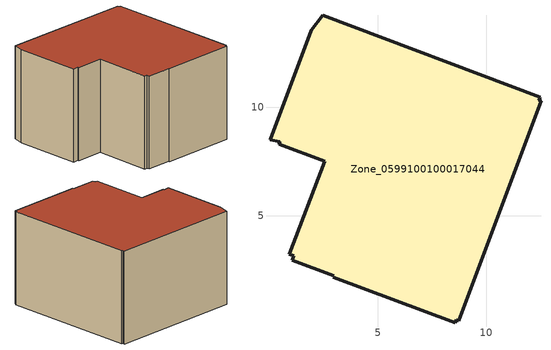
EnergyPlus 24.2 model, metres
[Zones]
Zone_0599100100017044
 floor ground (C_G): 12.44,10.34 12.54,10.3 8.73,0.14 8.62,0.18 8.57,0.04 2.93,2.15 2.95,2.22 1.04,2.92 1.11,3.14 0.91,3.21 2.54,7.51 0.44,8.29 0.47,8.4 0.01,8.5 1.93,13.56 2.45,14.26 12.5,10.48 z0
 wall outside (C_F): 12.54,10.3 12.44,10.34 12.5,10.48 2.45,14.26 1.93,13.56 0.01,8.5 0.47,8.4 0.44,8.29 2.54,7.51 0.91,3.21 1.11,3.14 1.04,2.92 2.95,2.22 2.93,2.15 8.57,0.04 8.62,0.18 8.73,0.14 12.54,10.3 z0:7.36
 roof outside (C_R): 1.93,13.56 0.01,8.5 0.47,8.4 0.44,8.29 2.54,7.51 0.91,3.21 1.11,3.14 1.04,2.92 2.95,2.22 2.93,2.15 8.57,0.04 8.62,0.18 8.73,0.14 12.54,10.3 12.44,10.34 12.5,10.48 2.45,14.26 z7.36
[BUILDING]
Pand.0599100100017044: North Axis=0; Terrain=City; Loads Convergence Tolerance Value=0.04; Temperature Convergence Tolerance Value=0.4; Solar Distribution=FullExterior; Maximum Number of Warmup Days=25; Minimum Number of Warmup Days=1
[Site:Location]
Rotterdam.The.Hague.AP_ZH_NLD Design_Conditions: Latitude=51.96; Longitude=4.45; Time Zone=1; Elevation=-4.5
[SITE:GROUNDTEMPERATURE:BUILDINGSURFACE]
18, 18, 18, 18, 18, 18, 18, 18, 18, 18, 18, 18
[MATERIAL] Thermal Absorptance=0.9; Solar Absorptance=0.7; Visible Absorptance=0.7
Name | Roughness | Thickness | Conductivity | Density | Specific Heat
G.D.2015-2018 | MediumSmooth | 0.15 | 0.0428571 | 540 | 1210
F.D.2015-2018 | Rough | 0.3 | 0.0666667 | 1920 | 840
R.D.2015-2018 | MediumRough | 0.2 | 0.0333333 | 1500 | 1000
[CONSTRUCTION]
C_G: G.D.2015-2018
C_F: F.D.2015-2018
C_R: R.D.2015-2018
[ZONE]
Zone_0599100100017044: Type=1; Multiplier=1; Ceiling Height=Autocalculate; Volume=Autocalculate; Floor Area=autocalculate; Part of Total Floor Area=Yes
[ZONEINFILTRATION:DESIGNFLOWRATE]
Infil_Zone_0599100100017044: Zone or ZoneList or Space or SpaceList=Zone_0599100100017044; Schedule=AlwaysOn; Design Flow Rate Calculation Method=Flow/Area; Flow Rate per Floor Area=0.0021; Constant Term Coefficient=1; Temperature Term Coefficient=0; Velocity Term Coefficient=0; Velocity Squared Term Coefficient=0
[HVACTEMPLATE:ZONE:IDEALLOADSAIRSYSTEM]
Zone_0599100100017044: Maximum Heating Supply Air Temperature=50; Minimum Cooling Supply Air Temperature=13; Maximum Heating Supply Air Humidity Ratio=0.0156; Minimum Cooling Supply Air Humidity Ratio=0.0077; Heating Limit=NoLimit; Cooling Limit=NoLimit; Dehumidification Control Type=ConstantSensibleHeatRatio; Cooling Sensible Heat Ratio=0.7; Dehumidification Setpoint=60; Humidification Control Type=None; Humidification Setpoint=30; Outdoor Air Method=None; Outdoor Air Flow Rate per Person=0.00944; Outdoor Air Flow Rate per Zone Floor Area=0; Outdoor Air Flow Rate per Zone=0; Demand Controlled Ventilation Type=None; Outdoor Air Economizer Type=NoEconomizer; Heat Recovery Type=None; Sensible Heat Recovery Effectiveness=0.7; Latent Heat Recovery Effectiveness=0.65
[ZONECONTROL:THERMOSTAT]
ThermostatControl_Zone_0599100100017044: Zone or ZoneList=Zone_0599100100017044; Control Type Schedule=DualSetpointControlType; Control 1=Thermostat_Zone_0599100100017044; Temperature Difference Between Cutout And Setpoint=0
[THERMOSTATSETPOINT:DUALSETPOINT]
Thermostat_Zone_0599100100017044: Heating Setpoint Temperature Schedule=HeatingSetpoint_Zone_0599100100017044; Cooling Setpoint Temperature Schedule=CoolingSetpoint_Zone_0599100100017044
[SCHEDULE:COMPACT]
HeatingSetpoint_Zone_0599100100017044: Through: 12/31, For: AllDays, Until: 24:00, 21
CoolingSetpoint_Zone_0599100100017044: Through: 12/31, For: AllDays, Until: 24:00, 24
DualSetpointControlType: Through: 12/31, For: AllDays, Until: 24:00, 4
AlwaysOn: Through: 12/31, For: AllDays, Until: 24:00, 1
